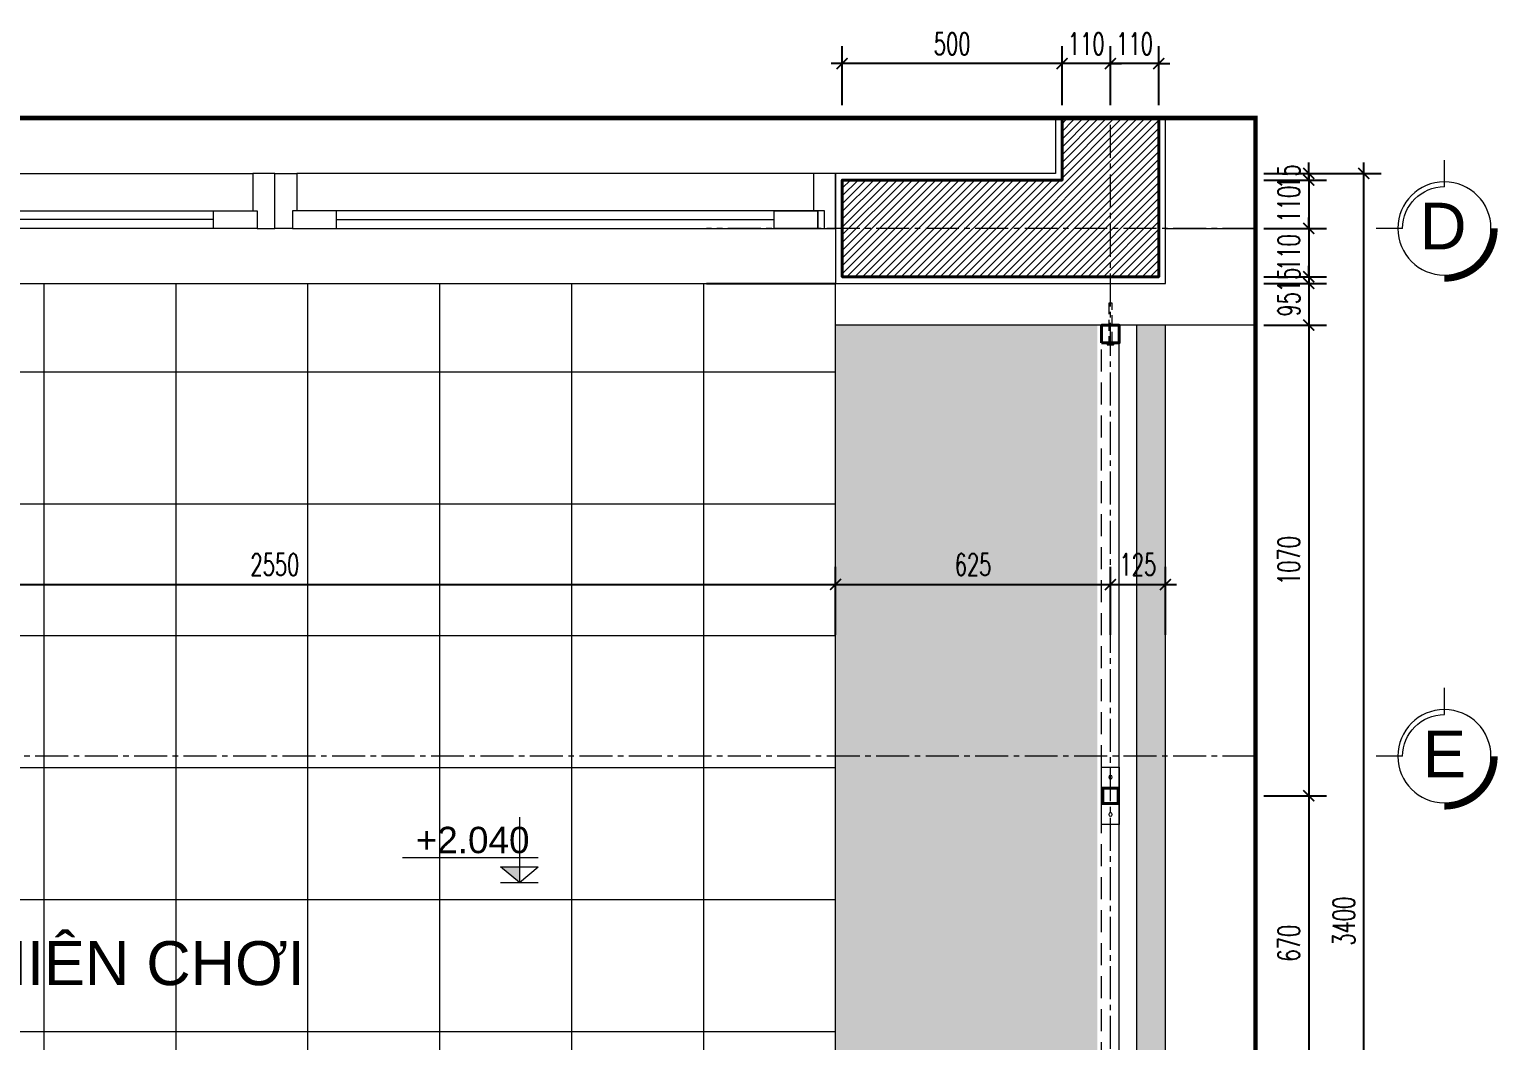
# Model space of a CAD drawing. Header units: millimetres. Extents: x -229618 to 2906, y -178063 to 96806.
# Drawn here: x -89539 to -86200, y -53919 to -51621 of the extents above; entities that cross this region are included whole.
import ezdxf
from ezdxf.enums import TextEntityAlignment as Align

# ---------------------------------------------------------------- set-up
doc = ezdxf.new("R2010")
doc.units = ezdxf.units.MM
doc.header["$LTSCALE"] = 200
doc.header["$MEASUREMENT"] = 0
doc.header["$PDMODE"] = 3
doc.header["$PDSIZE"] = 50
doc.linetypes.add('CENTER2', pattern=[1.125, 0.75, -0.125, 0.125, -0.125])
doc.linetypes.add('DASHED2', pattern=[0.375, 0.25, -0.125])
doc.layers.get('0').update_dxf_attribs({"color": 95, "linetype": 'CONTINUOUS'})
doc.layers.get('DEFPOINTS').update_dxf_attribs({"linetype": 'CONTINUOUS'})
for name, color, linetype, lineweight in [('cat', 1, 'CONTINUOUS', 40), ('hatch', 250, 'CONTINUOUS', 5), ('khuat', 8, 'DASHED2', 15), ('nho', 252, 'CONTINUOUS', 15), ('thay', 7, 'CONTINUOUS', 18), ('tim', 18, 'CENTER2', 9)]:
    doc.layers.add(name, color=color, linetype=linetype, lineweight=lineweight)
for name, color, linetype in [('CUA', 145, 'CONTINUOUS'), ('DIM', 251, 'CONTINUOUS'), ('TEXT', 33, 'CONTINUOUS')]:
    doc.layers.add(name, color=color, linetype=linetype)
doc.styles.add('Aria H iso', font='Vharial_0.ttf')
doc.styles.add('Arial N  iso', font='vnarialn_0.ttf')
doc.styles.add('Scale', font='vnsimli.shx', dxfattribs={"width": 0.65, "bigfont": 'bigfont.shx'})
doc.dimstyles.new('Scale', dxfattribs={"dimscale": 75, "dimtxt": 2, "dimasz": 1, "dimexe": 1.6, "dimexo": 0, "dimgap": 0.8, "dimtad": 1, "dimdec": 0, "dimzin": 0, "dimdsep": 46, "dimtxsty": 'Scale', "dimblk": 'ARCHTICK', "dimcen": 0.1, "dimdle": 1, "dimclrd": 256, "dimclre": 256, "dimclrt": 3, "dimadec": 0, "dimazin": 0, "dimtfac": 1, "dimtdec": 0, "dimtix": 1, "dimtmove": 2, "dimatfit": 3, "dimldrblk": 'ARCHTICK', "dimfxl": 0, "dimtolj": 1, "dimtzin": 0, "dimarcsym": 0})

# ---------------------------------------------------------------- blocks, each defined once
blk = doc.blocks.new('ctbanma')
at = {"layer": 'cat'}
h = blk.add_hatch(color=256, dxfattribs=at)
h.paths.add_polyline_path([(20, 20), (-20, 20), (-20, -20), (20, -20)])
h.paths.add_polyline_path([(17.5, 17.5), (17.5, -17.5), (-17.5, -17.5), (-17.5, 17.5)], flags=16)
blk.add_lwpolyline([(-17.5, -17.5), (17.5, -17.5), (17.5, 17.5), (-17.5, 17.5)], close=True, dxfattribs=at)
at = {"layer": 'hatch'}
blk.add_lwpolyline([(-20, -20), (20, -20), (20, 20), (-20, 20)], close=True, dxfattribs=at)
at = {"layer": 'thay'}
blk.add_lwpolyline([(-65, -20), (65, -20), (65, 20), (-65, 20)], close=True, dxfattribs=at)
for centre in [(-42.5, 0), (42.5, 0)]:
    blk.add_circle(centre, 4, dxfattribs=at)
blk = doc.blocks.new('*U2625')
at = {"layer": 'thay', "ltscale": 600}
for p, q in [((0, 20), (0, 361)), ((534, -513), (874, -513))]:
    blk.add_line(p, q, dxfattribs=at)
at = {"layer": 'thay', "ltscale": 600, "const_width": 85.2}
blk.add_lwpolyline([(-639, -513, 0.414214), (0, -1152, 0.414214)], format="xyb", dxfattribs=at)
at = {"layer": 'thay', "ltscale": 600}
blk.add_circle((0, -513), 596, dxfattribs=at)
blk.add_arc((0, -513), 534, 0, 90, dxfattribs=at)
at = {"layer": 'TEXT', "linetype": 'Continuous', "style": 'Aria H iso'}
blk.add_attdef('A', text='', height=596, dxfattribs=at).set_placement((0, -781), align=Align.CENTER)
blk = doc.blocks.new('_ArchTick')
at = {"color": 0, "linetype": 'ByBlock', "const_width": 0.15}
blk.add_lwpolyline([(-0.5, -0.5), (0.5, 0.5)], dxfattribs=at)
blk = doc.blocks.new('*D2837')
at = {"layer": 'DEFPOINTS', "color": 0}
for p in [(-87705.5, -52882.4), (-90255.5, -52997), (-87705.5, -52997)]:
    blk.add_point(p, dxfattribs=at)
at = {"layer": 'DIM', "lineweight": -2}
for p, q in [((-90255.5, -52997), (-90255.5, -52842.4)), ((-87705.5, -52997), (-87705.5, -52842.4)), ((-90280.5, -52882.4), (-87680.5, -52882.4))]:
    blk.add_line(p, q, dxfattribs=at)
at = {"layer": 'DIM', "lineweight": -2, "xscale": 25, "yscale": 25, "zscale": 25, "rotation": 180}
blk.add_blockref('_ArchTick', (-90255.5, -52882.4), dxfattribs=at)
at = {"layer": 'DIM', "lineweight": -2, "xscale": 25, "yscale": 25, "zscale": 25}
blk.add_blockref('_ArchTick', (-87705.5, -52882.4), dxfattribs=at)
at = {"layer": 'DIM', "color": 3, "insert": (-88980.5, -52837.4), "char_height": 50, "attachment_point": 5, "style": 'Scale'}
blk.add_mtext('\\A1;2550', dxfattribs=at)
blk = doc.blocks.new('*D2838')
at = {"layer": 'DEFPOINTS', "color": 0}
for p in [(-87080.5, -52882.4), (-87705.5, -52997), (-87080.5, -52997)]:
    blk.add_point(p, dxfattribs=at)
at = {"layer": 'DIM', "lineweight": -2}
for p, q in [((-87705.5, -52997), (-87705.5, -52842.4)), ((-87080.5, -52997), (-87080.5, -52842.4)), ((-87730.5, -52882.4), (-87055.5, -52882.4))]:
    blk.add_line(p, q, dxfattribs=at)
at = {"layer": 'DIM', "lineweight": -2, "xscale": 25, "yscale": 25, "zscale": 25, "rotation": 180}
blk.add_blockref('_ArchTick', (-87705.5, -52882.4), dxfattribs=at)
at = {"layer": 'DIM', "lineweight": -2, "xscale": 25, "yscale": 25, "zscale": 25}
blk.add_blockref('_ArchTick', (-87080.5, -52882.4), dxfattribs=at)
at = {"layer": 'DIM', "color": 3, "insert": (-87393, -52837.4), "char_height": 50, "attachment_point": 5, "style": 'Scale'}
blk.add_mtext('\\A1;625', dxfattribs=at)
blk = doc.blocks.new('*D2839')
at = {"layer": 'DEFPOINTS', "color": 0}
for p in [(-86955.5, -52882.4), (-87080.5, -52997), (-86955.5, -52997)]:
    blk.add_point(p, dxfattribs=at)
at = {"layer": 'DIM', "lineweight": -2}
for p, q in [((-87080.5, -52997), (-87080.5, -52842.4)), ((-86955.5, -52997), (-86955.5, -52842.4)), ((-87105.5, -52882.4), (-86930.5, -52882.4))]:
    blk.add_line(p, q, dxfattribs=at)
at = {"layer": 'DIM', "lineweight": -2, "xscale": 25, "yscale": 25, "zscale": 25, "rotation": 180}
blk.add_blockref('_ArchTick', (-87080.5, -52882.4), dxfattribs=at)
at = {"layer": 'DIM', "lineweight": -2, "xscale": 25, "yscale": 25, "zscale": 25}
blk.add_blockref('_ArchTick', (-86955.5, -52882.4), dxfattribs=at)
at = {"layer": 'DIM', "color": 3, "insert": (-87018, -52837.4), "char_height": 50, "attachment_point": 5, "style": 'Scale'}
blk.add_mtext('\\A1;125', dxfattribs=at)
blk = doc.blocks.new('*D2840')
at = {"layer": 'DEFPOINTS', "color": 0}
for p in [(-87080.5, -51698.4), (-87080.5, -51793.2), (-86970.5, -51793.2)]:
    blk.add_point(p, dxfattribs=at)
at = {"layer": 'DIM', "lineweight": -2}
for p, q in [((-87080.5, -51793.2), (-87080.5, -51658.4)), ((-86970.5, -51793.2), (-86970.5, -51658.4)), ((-87080.5, -51698.4), (-87105.5, -51698.4)), ((-86970.5, -51698.4), (-87080.5, -51698.4)), ((-86970.5, -51698.4), (-86945.5, -51698.4))]:
    blk.add_line(p, q, dxfattribs=at)
at = {"layer": 'DIM', "lineweight": -2, "xscale": 25, "yscale": 25, "zscale": 25}
blk.add_blockref('_ArchTick', (-87080.5, -51698.4), dxfattribs=at)
at = {"layer": 'DIM', "lineweight": -2, "xscale": 25, "yscale": 25, "zscale": 25, "rotation": 180}
blk.add_blockref('_ArchTick', (-86970.5, -51698.4), dxfattribs=at)
at = {"layer": 'DIM', "color": 3, "insert": (-87025.5, -51653.4), "char_height": 50, "attachment_point": 5, "style": 'Scale'}
blk.add_mtext('\\A1;110', dxfattribs=at)
blk = doc.blocks.new('*D2841')
at = {"layer": 'DEFPOINTS', "color": 0}
for p in [(-87190.5, -51698.4), (-87190.5, -51793.2), (-87080.5, -51793.2)]:
    blk.add_point(p, dxfattribs=at)
at = {"layer": 'DIM', "lineweight": -2}
for p, q in [((-87190.5, -51793.2), (-87190.5, -51658.4)), ((-87080.5, -51793.2), (-87080.5, -51658.4)), ((-87190.5, -51698.4), (-87215.5, -51698.4)), ((-87080.5, -51698.4), (-87190.5, -51698.4)), ((-87080.5, -51698.4), (-87055.5, -51698.4))]:
    blk.add_line(p, q, dxfattribs=at)
at = {"layer": 'DIM', "lineweight": -2, "xscale": 25, "yscale": 25, "zscale": 25}
blk.add_blockref('_ArchTick', (-87190.5, -51698.4), dxfattribs=at)
at = {"layer": 'DIM', "lineweight": -2, "xscale": 25, "yscale": 25, "zscale": 25, "rotation": 180}
blk.add_blockref('_ArchTick', (-87080.5, -51698.4), dxfattribs=at)
at = {"layer": 'DIM', "color": 3, "insert": (-87135.5, -51653.4), "char_height": 50, "attachment_point": 5, "style": 'Scale'}
blk.add_mtext('\\A1;110', dxfattribs=at)
blk = doc.blocks.new('*D2842')
at = {"layer": 'DEFPOINTS', "color": 0}
for p in [(-87690.5, -51698.4), (-87690.5, -51793.2), (-87190.5, -51793.2)]:
    blk.add_point(p, dxfattribs=at)
at = {"layer": 'DIM', "lineweight": -2}
for p, q in [((-87690.5, -51793.2), (-87690.5, -51658.4)), ((-87190.5, -51793.2), (-87190.5, -51658.4)), ((-87165.5, -51698.4), (-87715.5, -51698.4))]:
    blk.add_line(p, q, dxfattribs=at)
at = {"layer": 'DIM', "lineweight": -2, "xscale": 25, "yscale": 25, "zscale": 25, "rotation": 180}
blk.add_blockref('_ArchTick', (-87690.5, -51698.4), dxfattribs=at)
at = {"layer": 'DIM', "lineweight": -2, "xscale": 25, "yscale": 25, "zscale": 25}
blk.add_blockref('_ArchTick', (-87190.5, -51698.4), dxfattribs=at)
at = {"layer": 'DIM', "color": 3, "insert": (-87440.5, -51653.4), "char_height": 50, "attachment_point": 5, "style": 'Scale'}
blk.add_mtext('\\A1;500', dxfattribs=at)
blk = doc.blocks.new('*D2843')
at = {"layer": 'DEFPOINTS', "color": 0}
for p in [(-86731.3, -51948), (-86731.3, -51963), (-86629.5, -51963)]:
    blk.add_point(p, dxfattribs=at)
at = {"layer": 'DIM', "lineweight": -2}
for p, q in [((-86731.3, -51948), (-86589.5, -51948)), ((-86629.5, -51948), (-86629.5, -51923)), ((-86629.5, -51948), (-86629.5, -51963)), ((-86731.3, -51963), (-86589.5, -51963)), ((-86629.5, -51963), (-86629.5, -51988))]:
    blk.add_line(p, q, dxfattribs=at)
at = {"layer": 'DIM', "lineweight": -2, "xscale": 25, "yscale": 25, "zscale": 25}
for p, rotation in [((-86629.5, -51948), 270), ((-86629.5, -51963), 90)]:
    blk.add_blockref('_ArchTick', p, dxfattribs=dict(at, rotation=rotation))
at = {"layer": 'DIM', "color": 3, "insert": (-86674.8, -51955.5), "char_height": 50, "attachment_point": 5, "rotation": 90, "style": 'Scale'}
blk.add_mtext('\\A1;15', dxfattribs=at)
blk = doc.blocks.new('*D2844')
at = {"layer": 'DEFPOINTS', "color": 0}
for p in [(-86731.3, -51963), (-86731.3, -52073), (-86629.5, -52073)]:
    blk.add_point(p, dxfattribs=at)
at = {"layer": 'DIM', "lineweight": -2}
for p, q in [((-86629.5, -51963), (-86629.5, -51938)), ((-86731.3, -51963), (-86589.5, -51963)), ((-86629.5, -51963), (-86629.5, -52073)), ((-86731.3, -52073), (-86589.5, -52073)), ((-86629.5, -52073), (-86629.5, -52098))]:
    blk.add_line(p, q, dxfattribs=at)
at = {"layer": 'DIM', "lineweight": -2, "xscale": 25, "yscale": 25, "zscale": 25}
for p, rotation in [((-86629.5, -51963), 270), ((-86629.5, -52073), 90)]:
    blk.add_blockref('_ArchTick', p, dxfattribs=dict(at, rotation=rotation))
at = {"layer": 'DIM', "color": 3, "insert": (-86674.5, -52018), "char_height": 50, "attachment_point": 5, "rotation": 90, "style": 'Scale'}
blk.add_mtext('\\A1;110', dxfattribs=at)
blk = doc.blocks.new('*D2845')
at = {"layer": 'DEFPOINTS', "color": 0}
for p in [(-86731.3, -52073), (-86731.3, -52183), (-86629.5, -52183)]:
    blk.add_point(p, dxfattribs=at)
at = {"layer": 'DIM', "lineweight": -2}
for p, q in [((-86629.5, -52073), (-86629.5, -52048)), ((-86731.3, -52073), (-86589.5, -52073)), ((-86629.5, -52073), (-86629.5, -52183)), ((-86731.3, -52183), (-86589.5, -52183)), ((-86629.5, -52183), (-86629.5, -52208))]:
    blk.add_line(p, q, dxfattribs=at)
at = {"layer": 'DIM', "lineweight": -2, "xscale": 25, "yscale": 25, "zscale": 25}
for p, rotation in [((-86629.5, -52073), 270), ((-86629.5, -52183), 90)]:
    blk.add_blockref('_ArchTick', p, dxfattribs=dict(at, rotation=rotation))
at = {"layer": 'DIM', "color": 3, "insert": (-86674.5, -52128), "char_height": 50, "attachment_point": 5, "rotation": 90, "style": 'Scale'}
blk.add_mtext('\\A1;110', dxfattribs=at)
blk = doc.blocks.new('*D2846')
at = {"layer": 'DEFPOINTS', "color": 0}
for p in [(-86731.3, -52183), (-86731.3, -52198), (-86629.5, -52198)]:
    blk.add_point(p, dxfattribs=at)
at = {"layer": 'DIM', "lineweight": -2}
for p, q in [((-86731.3, -52183), (-86589.5, -52183)), ((-86629.5, -52183), (-86629.5, -52158)), ((-86629.5, -52183), (-86629.5, -52198)), ((-86731.3, -52198), (-86589.5, -52198)), ((-86629.5, -52198), (-86629.5, -52223))]:
    blk.add_line(p, q, dxfattribs=at)
at = {"layer": 'DIM', "lineweight": -2, "xscale": 25, "yscale": 25, "zscale": 25}
for p, rotation in [((-86629.5, -52183), 270), ((-86629.5, -52198), 90)]:
    blk.add_blockref('_ArchTick', p, dxfattribs=dict(at, rotation=rotation))
at = {"layer": 'DIM', "color": 3, "insert": (-86674.8, -52190.5), "char_height": 50, "attachment_point": 5, "rotation": 90, "style": 'Scale'}
blk.add_mtext('\\A1;15', dxfattribs=at)
blk = doc.blocks.new('*D2847')
at = {"layer": 'DEFPOINTS', "color": 0}
for p in [(-86731.3, -52198), (-86731.3, -52293), (-86629.5, -52293)]:
    blk.add_point(p, dxfattribs=at)
at = {"layer": 'DIM', "lineweight": -2}
for p, q in [((-86629.5, -52173), (-86629.5, -52318)), ((-86731.3, -52198), (-86589.5, -52198)), ((-86731.3, -52293), (-86589.5, -52293))]:
    blk.add_line(p, q, dxfattribs=at)
at = {"layer": 'DIM', "lineweight": -2, "xscale": 25, "yscale": 25, "zscale": 25}
for p, rotation in [((-86629.5, -52198), 90), ((-86629.5, -52293), 270)]:
    blk.add_blockref('_ArchTick', p, dxfattribs=dict(at, rotation=rotation))
at = {"layer": 'DIM', "color": 3, "insert": (-86674.5, -52245.5), "char_height": 50, "attachment_point": 5, "rotation": 90, "style": 'Scale'}
blk.add_mtext('\\A1;95', dxfattribs=at)
blk = doc.blocks.new('*D2848')
at = {"layer": 'DEFPOINTS', "color": 0}
for p in [(-86731.3, -52293), (-86731.3, -53363), (-86629.5, -53363)]:
    blk.add_point(p, dxfattribs=at)
at = {"layer": 'DIM', "lineweight": -2}
for p, q in [((-86629.5, -52268), (-86629.5, -53388)), ((-86731.3, -52293), (-86589.5, -52293)), ((-86731.3, -53363), (-86589.5, -53363))]:
    blk.add_line(p, q, dxfattribs=at)
at = {"layer": 'DIM', "lineweight": -2, "xscale": 25, "yscale": 25, "zscale": 25}
for p, rotation in [((-86629.5, -52293), 90), ((-86629.5, -53363), 270)]:
    blk.add_blockref('_ArchTick', p, dxfattribs=dict(at, rotation=rotation))
at = {"layer": 'DIM', "color": 3, "insert": (-86674.5, -52828), "char_height": 50, "attachment_point": 5, "rotation": 90, "style": 'Scale'}
blk.add_mtext('\\A1;1070', dxfattribs=at)
blk = doc.blocks.new('*D2849')
at = {"layer": 'DEFPOINTS', "color": 0}
for p in [(-86731.3, -53363), (-86731.3, -54033), (-86629.5, -54033)]:
    blk.add_point(p, dxfattribs=at)
at = {"layer": 'DIM', "lineweight": -2}
for p, q in [((-86629.5, -53338), (-86629.5, -54058)), ((-86731.3, -53363), (-86589.5, -53363)), ((-86731.3, -54033), (-86589.5, -54033))]:
    blk.add_line(p, q, dxfattribs=at)
at = {"layer": 'DIM', "lineweight": -2, "xscale": 25, "yscale": 25, "zscale": 25}
for p, rotation in [((-86629.5, -53363), 90), ((-86629.5, -54033), 270)]:
    blk.add_blockref('_ArchTick', p, dxfattribs=dict(at, rotation=rotation))
at = {"layer": 'DIM', "color": 3, "insert": (-86674.5, -53698), "char_height": 50, "attachment_point": 5, "rotation": 90, "style": 'Scale'}
blk.add_mtext('\\A1;670', dxfattribs=at)
blk = doc.blocks.new('*D2855')
at = {"layer": 'DEFPOINTS', "color": 0}
for p in [(-86731.3, -51948), (-86504.5, -51948), (-86731.3, -55348)]:
    blk.add_point(p, dxfattribs=at)
at = {"layer": 'DIM', "lineweight": -2}
for p, q in [((-86731.3, -51948), (-86464.5, -51948)), ((-86504.5, -55373), (-86504.5, -51923)), ((-86731.3, -55348), (-86464.5, -55348))]:
    blk.add_line(p, q, dxfattribs=at)
at = {"layer": 'DIM', "lineweight": -2, "xscale": 25, "yscale": 25, "zscale": 25}
for p, rotation in [((-86504.5, -51948), 90), ((-86504.5, -55348), 270)]:
    blk.add_blockref('_ArchTick', p, dxfattribs=dict(at, rotation=rotation))
at = {"layer": 'DIM', "color": 3, "insert": (-86549.5, -53648), "char_height": 50, "attachment_point": 5, "rotation": 90, "style": 'Scale'}
blk.add_mtext('\\A1;3400', dxfattribs=at)
blk = doc.blocks.new('cao do')
at = {"layer": 'thay'}
for p, q in [((0, 445), (0, 0)), ((798, 170), (-128, 170)), ((0, 0), (-128, 106)), ((128, 106), (-128, 106)), ((0, 0), (128, 106))]:
    blk.add_line(p, q, dxfattribs=at)
at = {"layer": 'thay', "ltscale": 600}
blk.add_line((128, 0), (-128, 0), dxfattribs=at)
at = {"layer": 'thay', "color": 150, "ltscale": 600}
blk.add_solid([(0, 0), (0, 106), (128, 106)], dxfattribs=at)
at = {"layer": 'TEXT', "style": 'Arial N  iso'}
blk.add_attdef('%%P0.000', text='', height=200, dxfattribs=at).set_placement((70, 290), align=Align.MIDDLE_LEFT)

msp = doc.modelspace()

# ---------------------------------------------------------------- hatches: boundary and pattern name
at = {"layer": 'hatch'}
h = msp.add_hatch(dxfattribs=at)
h.set_pattern_fill('ANSI31,_O', color=256, scale=100)
h.set_pattern_definition([(45, (0, 0), (-8.8388348, 8.8388348), [])])
h.paths.add_polyline_path([(-87690.5, -51963), (-87190.5, -51963), (-87190.5, -51827.3), (-86970.5, -51827.3), (-86970.5, -52183), (-87690.5, -52183)])
at = {"layer": 'hatch', "linetype": 'Continuous'}
h = msp.add_hatch(dxfattribs=at)
h.set_pattern_fill('_USER', color=256, scale=300, angle=90, style=0, double=1, pattern_type=0)
h.set_pattern_definition([(90, (-87705.55, -55099.03), (300, 2e-14), []), (7e-15, (-87705.55, -55099.03), (4e-14, -300), [])])
h.paths.add_polyline_path([(-90255.5, -52198), (-87705.5, -52198), (-87705.5, -55099), (-90855.5, -55099), (-90855.5, -53399), (-90255.5, -53399)])
at = {"layer": 'hatch'}
h = msp.add_hatch(dxfattribs=at)
h.set_pattern_fill('AR-CONC,_O', color=256, scale=10)
h.set_pattern_definition([(130, (-32212.31, -178850.92), (-71.726018, -6.275213), [7.5, -82.5]), (185, (-32212.31, -178850.92), (13.875133, 75.219213), [6, -66]), (79.5486, (-32218.284, -178851.446), (-57.850938, 68.943954), [6.37402, -70.11421]), (133.8158, (-32212.31, -178830.92), (-106.724105, -16.5519), [11.25, -123.75]), (83.3644, (-32221.2, -178832.3), (-93.46627, 97.41179), [9.56103, -105.1713]), (188.8158, (-32212.31, -178830.92), (-93.466195, 97.41186), [9, -99]), (159, (-32222.31, -178835.92), (-59.690705, -40.26189), [7.5, -82.5]), (214, (-32222.31, -178835.92), (-24.331533, 72.515005), [6, -66]), (108.5486, (-32227.28, -178839.28), (-84.022263, 32.25305), [6.37402, -70.11421]), (142.5, (-32212.307, -178850.923), (-1.2159855, 33.2893854), [0, -65.2, 0, -67, 0, -66.25]), (172.5, (-32212.307, -178850.923), (-26.306954, 39.441171), [0, -38.2, 0, -63.7, 0, -25.25]), (212.5, (-32190.007, -178850.923), (-53.3822436, -2.255487), [0, -25, 0, -78, 0, -103.5]), (222.5, (-32180.007, -178850.923), (-58.318617, 10.010498), [0, -32.5, 0, -51.8, 0, -73.5])])
h.paths.add_polyline_path([(-90855.5, -55098), (-88005.5, -55098), (-88005.5, -55099), (-87705.5, -55099), (-87705.5, -55208), (-90855.5, -55208)])
h.paths.add_polyline_path([(-90855.5, -55318), (-90815.5, -55318), (-90815.5, -55305.5), (-90810.5, -55305.5), (-90810.5, -55290.5), (-90815.5, -55290.5), (-90815.5, -55278), (-89680.5, -55278), (-89680.5, -55318), (-89550.5, -55318), (-89550.5, -55278), (-89010.5, -55278), (-89010.5, -55318), (-88880.5, -55318), (-88880.5, -55278), (-87745.5, -55278), (-87745.5, -55290.5), (-87750.5, -55290.5), (-87750.5, -55305.5), (-87745.5, -55305.5), (-87745.5, -55318), (-87705.5, -55318), (-87705.5, -55348), (-90855.5, -55348)])
h.paths.add_polyline_path([(-90855.5, -55208), (-87705.5, -55208), (-87705.5, -55238), (-90855.5, -55238)])
h.paths.add_polyline_path([(-91105.5, -53508), (-90855.5, -53508), (-90855.5, -55098), (-91105.5, -55098)])
h.paths.add_polyline_path([(-93255.5, -55098), (-91105.5, -55098), (-91105.5, -55238), (-93255.5, -55238)])
h.paths.add_polyline_path([(-93255.5, -55318), (-93215.5, -55318), (-93215.5, -55305.5), (-93210.5, -55305.5), (-93210.5, -55290.5), (-93215.5, -55290.5), (-93215.5, -55278), (-92245.5, -55278), (-92245.5, -55318), (-92115.5, -55318), (-92115.5, -55278), (-91145.5, -55278), (-91145.5, -55290.5), (-91150.5, -55290.5), (-91150.5, -55305.5), (-91145.5, -55305.5), (-91145.5, -55318), (-91105.5, -55318), (-91105.5, -55348), (-93255.5, -55348)])
h.paths.add_polyline_path([(-93435.5, -54368), (-93395.5, -54368), (-93395.5, -54238), (-93435.5, -54238), (-93435.5, -53548), (-93423, -53548), (-93423, -53553), (-93408, -53553), (-93408, -53548), (-93395.5, -53548), (-93395.5, -53508), (-93255.5, -53508), (-93255.5, -55098), (-93395.5, -55098), (-93395.5, -55058), (-93408, -55058), (-93408, -55053), (-93423, -55053), (-93423, -55058), (-93435.5, -55058)])
h.paths.add_polyline_path([(-93505.5, -53508), (-93475.5, -53508), (-93475.5, -55098), (-93505.5, -55098)])
h.paths.add_polyline_path([(-87705.5, -52293), (-87110.5, -52293), (-87110.5, -55098), (-87190.5, -55098), (-87705.5, -55098)])
h.paths.add_polyline_path([(-87020.5, -55098), (-87020.5, -52293), (-86955.5, -52293), (-86955.5, -55098)])

# ---------------------------------------------------------------- linework, layer by layer
at = {"layer": 'cat', "linetype": 'Continuous'}
for points in [[(-87190.5, -51822.1), (-87190.5, -51963), (-87690.5, -51963), (-87690.5, -52183), (-86970.5, -52183), (-86970.5, -51822.1)], [(-87190.5, -51827.3), (-87190.5, -51963), (-87690.5, -51963), (-87690.5, -52183), (-86970.5, -52183), (-86970.5, -51827.3)]]:
    msp.add_lwpolyline(points, dxfattribs=at)
at = {"layer": 'cat'}
msp.add_lwpolyline([(-87100.5, -52333), (-87060.5, -52333), (-87060.5, -52293), (-87100.5, -52293)], close=True, dxfattribs=at)
at = {"layer": 'CUA', "linetype": 'Continuous'}
msp.add_line((-87999.4, -52198), (-87705.5, -52198), dxfattribs=at)
at = {"layer": 'khuat', "color": 5, "const_width": 10}
msp.add_lwpolyline([(-93652.7, -51822.1), (-86750.5, -51822.1), (-86750.5, -55512.8), (-93652.7, -55512.8), (-93652.7, -51822.1)], dxfattribs=at)
at = {"layer": 'khuat', "ltscale": 0.5}
msp.add_lwpolyline([(-87076.5, -52243), (-87084.5, -52243), (-87084.5, -52333), (-87076.5, -52333)], close=True, dxfattribs=at)
at = {"layer": 'khuat'}
msp.add_lwpolyline([(-87100.5, -55098), (-87100.5, -52293)], dxfattribs=at)
at = {"layer": 'nho', "linetype": 'Continuous'}
for p, q in [((-90205.5, -51948), (-89030.5, -51948)), ((-87740.5, -51948), (-88930.5, -51948)), ((-87755.5, -51948), (-87999.4, -51948)), ((-89120.5, -52053), (-90115.5, -52053)), ((-88840.5, -52053), (-87845.5, -52053)), ((-87999.4, -52053), (-87845.5, -52053))]:
    msp.add_line(p, q, dxfattribs=at)
for points in [[(-87205.5, -51827.3), (-87205.5, -51948), (-87705.5, -51948), (-87705.5, -52198), (-86955.5, -52198), (-86955.5, -51827.3)], [(-87999.4, -52073), (-87745.5, -52073), (-87745.5, -52033), (-87999.4, -52033)]]:
    msp.add_lwpolyline(points, dxfattribs=at)
for points in [[(-89030.5, -52033), (-89020.5, -52033), (-89020.5, -52073), (-88980.5, -52073), (-88980.5, -51948), (-89030.5, -51948)], [(-88930.5, -52033), (-88940.5, -52033), (-88940.5, -52073), (-88980.5, -52073), (-88980.5, -51948), (-88930.5, -51948)], [(-87755.5, -52033), (-87745.5, -52033), (-87745.5, -52073), (-87705.5, -52073), (-87705.5, -51948), (-87755.5, -51948)], [(-89020.5, -52033), (-89020.5, -52073), (-90215.5, -52073), (-90215.5, -52033)], [(-89020.5, -52033), (-89020.5, -52073), (-89120.5, -52073), (-89120.5, -52033)], [(-88940.5, -52033), (-88940.5, -52073), (-88840.5, -52073), (-88840.5, -52033)], [(-88940.5, -52033), (-88940.5, -52073), (-87730.5, -52073), (-87730.5, -52033)], [(-87745.5, -52033), (-87745.5, -52073), (-87845.5, -52073), (-87845.5, -52033)]]:
    msp.add_lwpolyline(points, close=True, dxfattribs=at)
at = {"layer": 'thay', "linetype": 'Continuous'}
msp.add_line((-90255.5, -52198), (-87705.5, -52198), dxfattribs=at)
at = {"layer": 'thay'}
for p, q in [((-87073, -52333), (-87088, -52333)), ((-87088, -52333), (-87088, -52337)), ((-87087.1, -52338), (-87074, -52338)), ((-87084.3, -52337), (-87084.3, -52333)), ((-87076.8, -52337), (-87076.8, -52333)), ((-87073, -52337), (-87073, -52333))]:
    msp.add_line(p, q, dxfattribs=at)
at = {"layer": 'thay', "linetype": 'Continuous'}
for points in [[(-86955.5, -52073), (-86750.5, -52073)], [(-86750.5, -52293), (-87705.5, -52293), (-87705.5, -52198)], [(-87705.5, -55098), (-87705.5, -52293)], [(-87020.5, -55098), (-87020.5, -52293)], [(-86955.5, -55098), (-86955.5, -55098), (-86955.5, -52293)]]:
    msp.add_lwpolyline(points, dxfattribs=at)
at = {"layer": 'thay'}
msp.add_lwpolyline([(-87060.5, -55098), (-87060.5, -52293)], dxfattribs=at)
for centre, start, end in [((-87087.1, -52337), 180, 270), ((-87085.3, -52337), 270, 0), ((-87083.3, -52337), 180, 270), ((-87077.8, -52337), 270, 0), ((-87075.8, -52337), 180, 270), ((-87074, -52337), 270, 0)]:
    msp.add_arc(centre, 0.994, start, end, dxfattribs=at)
at = {"layer": 'tim', "ltscale": 0.5}
for p, q in [((-87080.5, -55512.8), (-87080.5, -51822.1)), ((-86750.5, -52073), (-87999.4, -52073)), ((-86750.5, -53273), (-93652.7, -53273))]:
    msp.add_line(p, q, dxfattribs=at)

# ---------------------------------------------------------------- block references
at = {"layer": 'cat', "xscale": -1, "rotation": 90}
msp.add_blockref('ctbanma', (-87080.5, -53363), dxfattribs=at)
at = {"layer": 'hatch'}
ref = msp.add_blockref('*U2625', (-86321.1, -51981.8), dxfattribs=dict(at, xscale=-0.177800000004936, yscale=0.177800000004936, zscale=0.1778))
ref.add_attrib('A', 'd', dxfattribs={"layer": 'TEXT', "linetype": 'Continuous', "height": 106, "style": 'Aria H iso'}).set_placement((-86324.1, -52120.7), align=Align.CENTER)
ref = msp.add_blockref('*U2625', (-86321.1, -53181.8), dxfattribs=dict(at, xscale=-0.177800000004936, yscale=0.177800000004936, zscale=0.1778))
ref.add_attrib('A', 'e', dxfattribs={"layer": 'TEXT', "linetype": 'Continuous', "height": 106, "style": 'Aria H iso'}).set_placement((-86321.1, -53320.7), align=Align.CENTER)
at = {"layer": 'thay', "linetype": 'Continuous'}
ref = msp.add_blockref('cao do', (-88424.5, -53560), dxfattribs=dict(at, xscale=-0.3333333333139308, yscale=0.3333333333139308, zscale=0.3333333333333333))
ref.add_attrib('%%P0.000', '+2.040', dxfattribs={"layer": 'TEXT', "height": 60, "style": 'Arial N  iso'}).set_placement((-88660.2, -53463.3), align=Align.MIDDLE_LEFT)

# ---------------------------------------------------------------- texts
at = {"layer": 'TEXT', "style": 'Aria H iso'}
msp.add_text('hiªn ch¬i', height=100, dxfattribs=at).set_placement((-89645.5, -53793.3))

# ---------------------------------------------------------------- dimensions: what is measured, and where the dimension line sits
at = {"layer": 'DIM'}
for base, p1, p2, angle, picture, middle in [((-87690.5, -51698.4), (-87190.5, -51793.2), (-87690.5, -51793.2), 180, '*D2842', (-87440.5, -51653.4)), ((-87190.5, -51698.4), (-87080.5, -51793.2), (-87190.5, -51793.2), 180, '*D2841', (-87135.5, -51653.4)), ((-87080.5, -51698.4), (-86970.5, -51793.2), (-87080.5, -51793.2), 180, '*D2840', (-87025.5, -51653.4)), ((-86504.5, -51948), (-86731.3, -55348), (-86731.3, -51948), 90, '*D2855', (-86549.5, -53648)), ((-86629.5, -52073), (-86731.3, -51963), (-86731.3, -52073), 90, '*D2844', (-86674.5, -52018)), ((-86629.5, -52183), (-86731.3, -52073), (-86731.3, -52183), 90, '*D2845', (-86674.5, -52128)), ((-86629.5, -52293), (-86731.3, -52198), (-86731.3, -52293), 90, '*D2847', (-86674.5, -52245.5)), ((-86629.5, -53363), (-86731.3, -52293), (-86731.3, -53363), 90, '*D2848', (-86674.5, -52828)), ((-87705.5, -52882.4), (-90255.5, -52997), (-87705.5, -52997), 180, '*D2837', (-88980.5, -52837.4)), ((-87080.5, -52882.4), (-87705.5, -52997), (-87080.5, -52997), 180, '*D2838', (-87393, -52837.4)), ((-86955.5, -52882.4), (-87080.5, -52997), (-86955.5, -52997), 180, '*D2839', (-87018, -52837.4)), ((-86629.5, -54033), (-86731.3, -53363), (-86731.3, -54033), 90, '*D2849', (-86674.5, -53698))]:
    dim = msp.add_linear_dim(base=base, p1=p1, p2=p2, angle=angle, dimstyle='Scale', override={"dimscale": 25}, dxfattribs=at)
    dim.commit()
    dim.dimension.update_dxf_attribs({"geometry": picture, "text_midpoint": middle})
for base, p1, p2, picture, middle in [((-86629.5, -51963), (-86731.3, -51948), (-86731.3, -51963), '*D2843', (-86674.8, -51955.5)), ((-86629.5, -52198), (-86731.3, -52183), (-86731.3, -52198), '*D2846', (-86674.8, -52190.5))]:
    dim = msp.add_linear_dim(base=base, p1=p1, p2=p2, angle=90, dimstyle='Scale', override={"dimscale": 25}, dxfattribs=at)
    dim.commit()
    dim.dimension.update_dxf_attribs({"geometry": picture, "text_midpoint": middle, "dimtype": 160})

doc.saveas('drawing.dxf')
